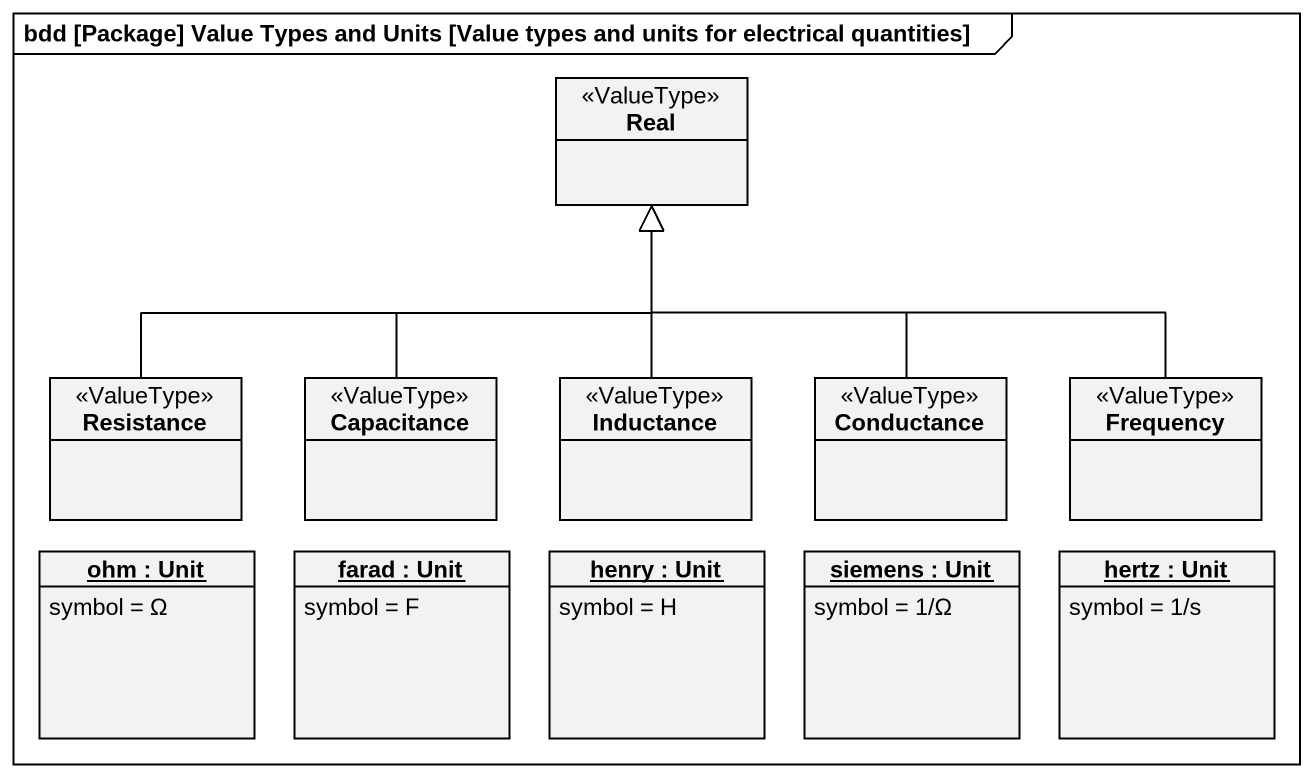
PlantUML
@startuml
mainframe bdd [Package] Value Types and Units [Value types and units for electrical quantities]
hide circle
hide empty members
class Real <<ValueType>>
class Resistance <<ValueType>>
class Capacitance <<ValueType>>
class Inductance <<ValueType>>
class Conductance <<ValueType>>
class Frequency <<ValueType>>
object "ohm : Unit" as ohm {
  symbol = Ω
}
object "farad : Unit" as farad {
  symbol = F
}
object "henry : Unit" as henry {
  symbol = H
}
object "siemens : Unit" as siemens {
  symbol = 1/Ω
}
object "hertz : Unit" as hertz {
  symbol = 1/s
}
Resistance -up-|> Real
Capacitance -up-|> Real
Inductance -up-|> Real
Conductance -up-|> Real
Frequency -left-|> Real
@enduml
